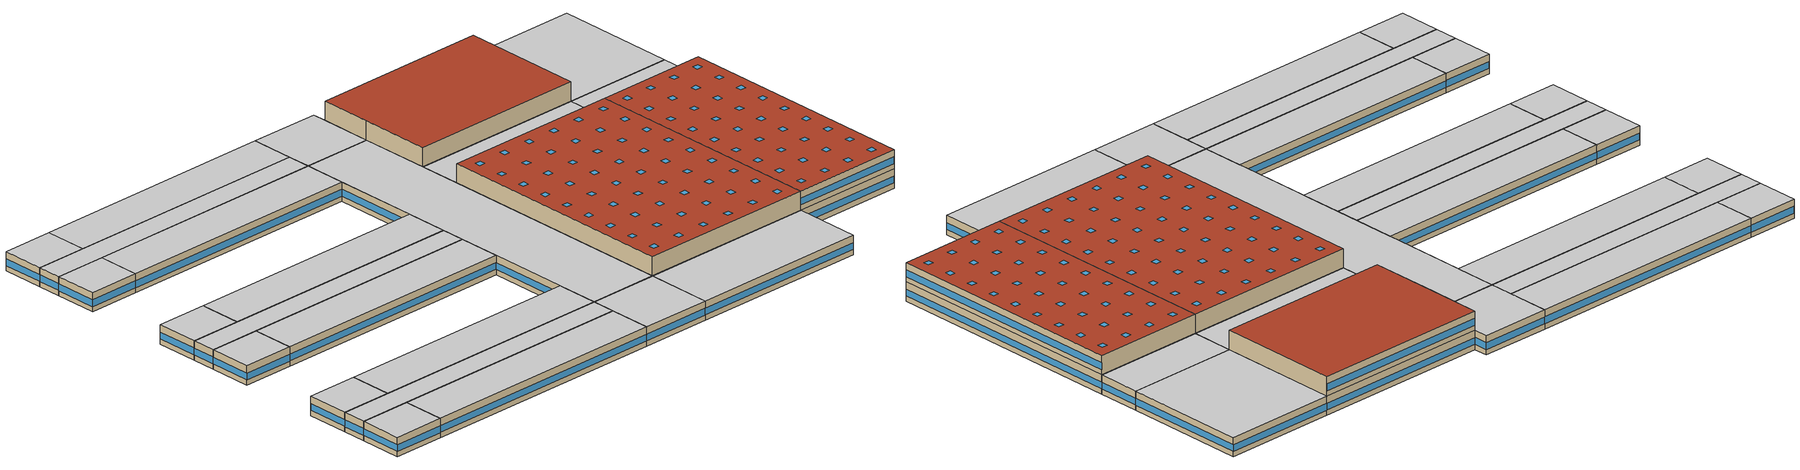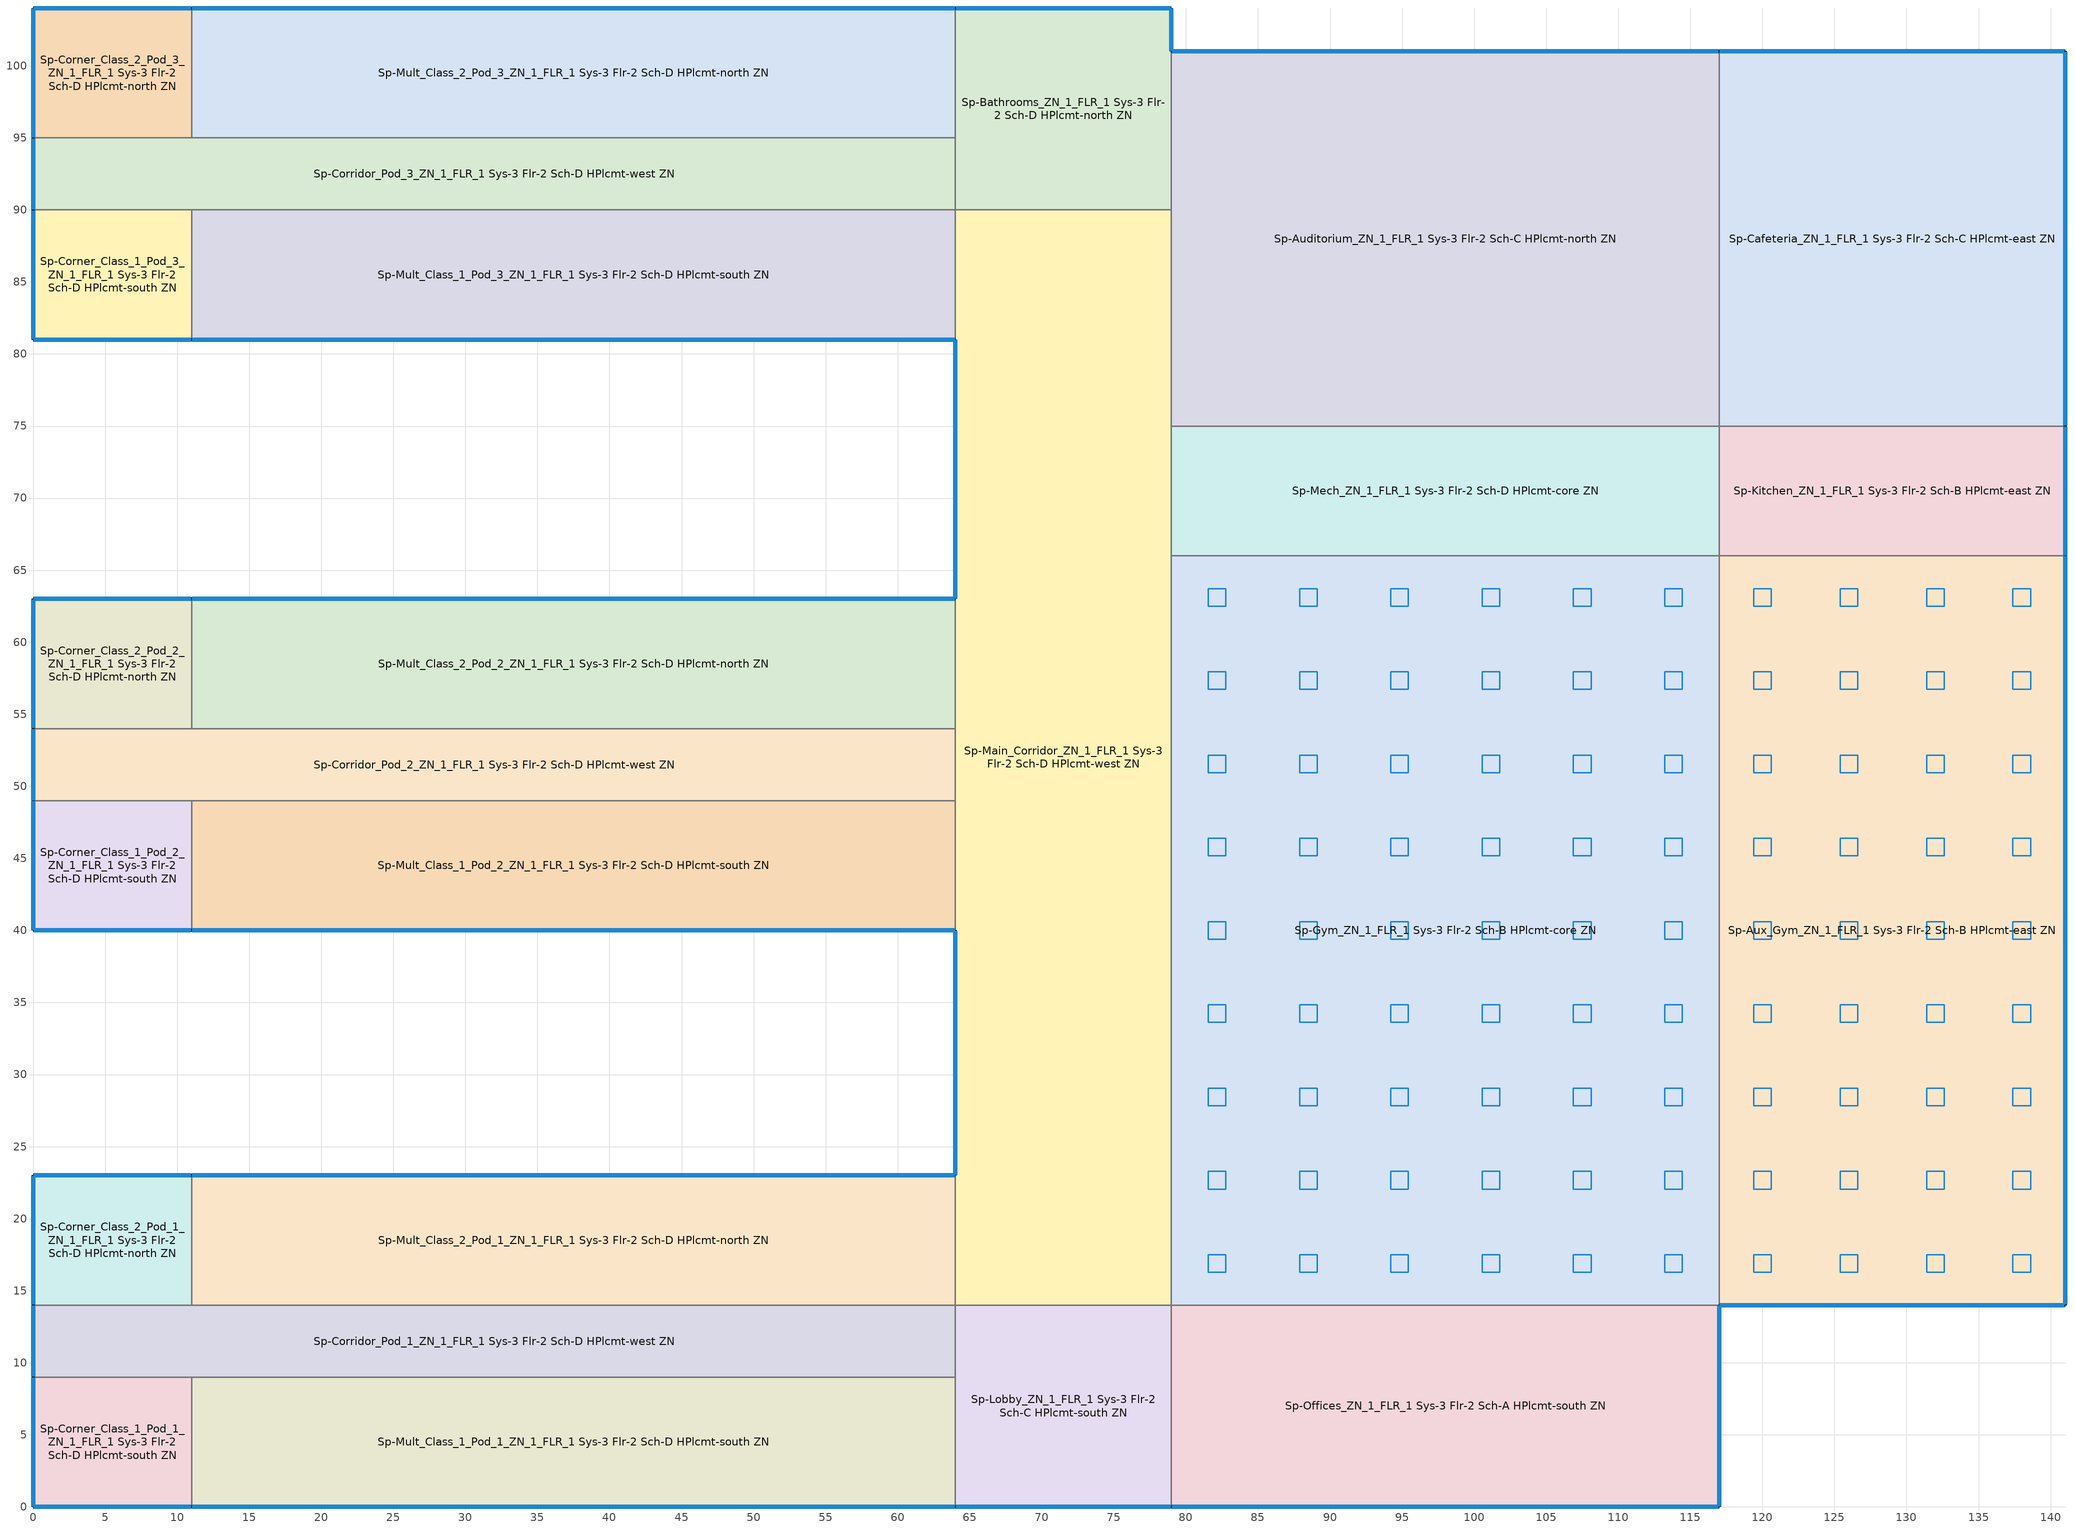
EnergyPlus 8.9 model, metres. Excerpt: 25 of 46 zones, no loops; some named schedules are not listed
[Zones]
Sp-Auditorium_ZN_1_FLR_1 Sys-3 Flr-2 Sch-C HPlcmt-north ZN
 floor ground (Customized opaque construction {3ac940db-d574-402b-8bf8-14a33e4a4fda} to conductance of 0.757): 117,101 117,75 79,75 79,101 z0
 wall outside (Customized opaque construction {c711affb-eac6-4070-b7e2-59765cffb738} to conductance of 0.247): 117,101 79,101 z0:4; 117,101 79,101 z4:8
 wall to Sp-Mech_ZN_1_FLR_1 Sys-3 Flr-2 Sch-D HPlcmt-core ZN (Typical Interior Wall): 79,75 117,75 z0:4
 wall to Sp-Cafeteria_ZN_1_FLR_1 Sys-3 Flr-2 Sch-C HPlcmt-east ZN (Typical Interior Wall): 117,75 117,101 z0:4
 wall to Sp-Main_Corridor_ZN_1_FLR_1 Sys-3 Flr-2 Sch-D HPlcmt-west ZN (Typical Interior Wall): 79,90 79,75 z0:4
 wall to Sp-Bathrooms_ZN_1_FLR_1 Sys-3 Flr-2 Sch-D HPlcmt-north ZN (Typical Interior Wall): 79,101 79,90 z0:4
 wall to Sp-Mech_ZN_1_FLR_2 Sys-3 Flr-1 Sch-D HPlcmt-core ZN (Typical Interior Wall): 79,75 117,75 z4:8
 wall to Sp-LIBRARY_MEDIA_CENTER_ZN_1_FLR_2 Sys-3 Flr-1 Sch-C HPlcmt-east ZN (Typical Interior Wall): 117,75 117,101 z4:8
 wall to Sp-Main_Corridor_ZN_1_FLR_2 Sys-3 Flr-1 Sch-D HPlcmt-west ZN (Typical Interior Wall): 79,90 79,75 z4:8
 wall to Sp-Bathrooms_ZN_1_FLR_2 Sys-3 Flr-1 Sch-D HPlcmt-north ZN (Typical Interior Wall): 79,101 79,90 z4:8
 window (Customized Fenestration: cond=0.220 tvis=0.220 tsol=0.232): 116.95,101 79.05,101 z1.1:2.5; 116.95,101 79.05,101 z5.1:6.5
 roof outside (Customized opaque construction {874b2b88-686d-46dd-9a67-86a422acc49c} to conductance of 0.183): 117,75 117,101 79,101 79,75 z8
Sp-Aux_Gym_ZN_1_FLR_1 Sys-3 Flr-2 Sch-B HPlcmt-east ZN
 floor ground (Customized opaque construction {3ac940db-d574-402b-8bf8-14a33e4a4fda} to conductance of 0.757): 141,66 141,14 117,14 117,66 z0
 wall outside (Customized opaque construction {c711affb-eac6-4070-b7e2-59765cffb738} to conductance of 0.247): 117,14 141,14 141,66 z0:4; 117,14 141,14 141,66 z4:8
 wall to Sp-Kitchen_ZN_1_FLR_1 Sys-3 Flr-2 Sch-B HPlcmt-east ZN (Typical Interior Wall): 141,66 117,66 z0:4
 wall to Sp-Gym_ZN_1_FLR_1 Sys-3 Flr-2 Sch-B HPlcmt-core ZN (Typical Interior Wall): 117,66 117,14 z0:4; 117,66 117,14 z4:8
 wall to Sp-LIBRARY_MEDIA_CENTER_ZN_1_FLR_2 Sys-3 Flr-1 Sch-C HPlcmt-east ZN (Typical Interior Wall): 141,66 117,66 z4:8
 window (Customized Fenestration: cond=0.220 tvis=0.220 tsol=0.232): 117.05,14 140.95,14 z1.1:2.51; 141,14.05 141,65.95 z1.1:2.5; 117.05,14 140.95,14 z5.1:6.51; 141,14.05 141,65.95 z5.1:6.5
 roof outside (Customized opaque construction {874b2b88-686d-46dd-9a67-86a422acc49c} to conductance of 0.183): 141,14 141,66 117,66 117,14 z8
 skylight (Customized Fenestration: cond=0.220 tvis=0.294 tsol=0.332): 120.61,16.28 120.61,17.5 119.39,17.5 119.39,16.28 z8; 126.61,27.83 126.61,29.05 125.39,29.05 125.39,27.83 z8; 132.61,27.83 132.61,29.05 131.39,29.05 131.39,27.83 z8; 138.61,27.83 138.61,29.05 137.39,29.05 137.39,27.83 z8; 120.61,33.61 120.61,34.83 119.39,34.83 119.39,33.61 z8; 126.61,33.61 126.61,34.83 125.39,34.83 125.39,33.61 z8; 132.61,33.61 132.61,34.83 131.39,34.83 131.39,33.61 z8; 138.61,33.61 138.61,34.83 137.39,34.83 137.39,33.61 z8; 120.61,39.39 120.61,40.61 119.39,40.61 119.39,39.39 z8; 126.61,39.39 126.61,40.61 125.39,40.61 125.39,39.39 z8; 132.61,39.39 132.61,40.61 131.39,40.61 131.39,39.39 z8; 126.61,16.28 126.61,17.5 125.39,17.5 125.39,16.28 z8; 138.61,39.39 138.61,40.61 137.39,40.61 137.39,39.39 z8; 120.61,45.17 120.61,46.39 119.39,46.39 119.39,45.17 z8; 126.61,45.17 126.61,46.39 125.39,46.39 125.39,45.17 z8; 132.61,45.17 132.61,46.39 131.39,46.39 131.39,45.17 z8; 138.61,45.17 138.61,46.39 137.39,46.39 137.39,45.17 z8; 120.61,50.95 120.61,52.17 119.39,52.17 119.39,50.95 z8; 126.61,50.95 126.61,52.17 125.39,52.17 125.39,50.95 z8; 132.61,50.95 132.61,52.17 131.39,52.17 131.39,50.95 z8; 138.61,50.95 138.61,52.17 137.39,52.17 137.39,50.95 z8; 120.61,56.72 120.61,57.94 119.39,57.94 119.39,56.72 z8; 132.61,16.28 132.61,17.5 131.39,17.5 131.39,16.28 z8; 126.61,56.72 126.61,57.94 125.39,57.94 125.39,56.72 z8; 132.61,56.72 132.61,57.94 131.39,57.94 131.39,56.72 z8; 138.61,56.72 138.61,57.94 137.39,57.94 137.39,56.72 z8; 120.61,62.5 120.61,63.72 119.39,63.72 119.39,62.5 z8; 126.61,62.5 126.61,63.72 125.39,63.72 125.39,62.5 z8; 132.61,62.5 132.61,63.72 131.39,63.72 131.39,62.5 z8; 138.61,62.5 138.61,63.72 137.39,63.72 137.39,62.5 z8; 138.61,16.28 138.61,17.5 137.39,17.5 137.39,16.28 z8; 120.61,22.06 120.61,23.28 119.39,23.28 119.39,22.06 z8; 126.61,22.06 126.61,23.28 125.39,23.28 125.39,22.06 z8; 132.61,22.06 132.61,23.28 131.39,23.28 131.39,22.06 z8; 138.61,22.06 138.61,23.28 137.39,23.28 137.39,22.06 z8; 120.61,27.83 120.61,29.05 119.39,29.05 119.39,27.83 z8
Sp-Bathrooms_ZN_1_FLR_1 Sys-3 Flr-2 Sch-D HPlcmt-north ZN
 floor ground (Customized opaque construction {3ac940db-d574-402b-8bf8-14a33e4a4fda} to conductance of 0.757): 79,104 79,90 64,90 64,104 z0
 wall outside (Customized opaque construction {c711affb-eac6-4070-b7e2-59765cffb738} to conductance of 0.247): 79,101 79,104 64,104 z0:4
 wall to Sp-Main_Corridor_ZN_1_FLR_1 Sys-3 Flr-2 Sch-D HPlcmt-west ZN (Typical Interior Wall): 64,90 79,90 z0:4
 wall to Sp-Mult_Class_2_Pod_3_ZN_1_FLR_1 Sys-3 Flr-2 Sch-D HPlcmt-north ZN (Typical Interior Wall): 64,104 64,95 z0:4
 wall to Sp-Corridor_Pod_3_ZN_1_FLR_1 Sys-3 Flr-2 Sch-D HPlcmt-west ZN (Typical Interior Wall): 64,95 64,90 z0:4
 window (Customized Fenestration: cond=0.220 tvis=0.220 tsol=0.232): 79,101.05 79,103.95 z1.1:2.55; 78.95,104 64.05,104 z1.1:2.51
 ceiling to Sp-Bathrooms_ZN_1_FLR_2 Sys-3 Flr-1 Sch-D HPlcmt-north ZN (Typical Interior Ceiling): 79,90 79,104 64,104 64,90 z4
Sp-Cafeteria_ZN_1_FLR_1 Sys-3 Flr-2 Sch-C HPlcmt-east ZN
 floor ground (Customized opaque construction {3ac940db-d574-402b-8bf8-14a33e4a4fda} to conductance of 0.757): 141,101 141,75 117,75 117,101 z0
 wall outside (Customized opaque construction {c711affb-eac6-4070-b7e2-59765cffb738} to conductance of 0.247): 141,75 141,101 117,101 z0:4
 wall to Sp-Kitchen_ZN_1_FLR_1 Sys-3 Flr-2 Sch-B HPlcmt-east ZN (Typical Interior Wall): 117,75 141,75 z0:4
 window (Customized Fenestration: cond=0.220 tvis=0.220 tsol=0.232): 141,75.05 141,100.95 / 140.95,101 117.05,101 z1.1:2.51
 ceiling to Sp-LIBRARY_MEDIA_CENTER_ZN_1_FLR_2 Sys-3 Flr-1 Sch-C HPlcmt-east ZN (Typical Interior Ceiling): 141,75 141,101 117,101 117,75 z4
Sp-Corner_Class_1_Pod_1_ZN_1_FLR_1 Sys-3 Flr-2 Sch-D HPlcmt-south ZN
 floor ground (Customized opaque construction {3ac940db-d574-402b-8bf8-14a33e4a4fda} to conductance of 0.757): 11,9 11,0 0,0 0,9 z0
 wall outside (Customized opaque construction {c711affb-eac6-4070-b7e2-59765cffb738} to conductance of 0.247): 0,9 0,0 11,0 z0:4
 wall to Sp-Mult_Class_1_Pod_1_ZN_1_FLR_1 Sys-3 Flr-2 Sch-D HPlcmt-south ZN (Typical Interior Wall): 11,0 11,9 z0:4
 wall to Sp-Corridor_Pod_1_ZN_1_FLR_1 Sys-3 Flr-2 Sch-D HPlcmt-west ZN (Typical Interior Wall): 11,9 0,9 z0:4
 window (Customized Fenestration: cond=0.220 tvis=0.220 tsol=0.232): 0.05,0 10.95,0 z1.1:2.51; 0,8.95 0,0.05 z1.1:2.52
 ceiling to Sp-Corner_Class_1_Pod_1_ZN_1_FLR_2 Sys-3 Flr-1 Sch-D HPlcmt-south ZN (Typical Interior Ceiling): 11,0 11,9 0,9 0,0 z4
Sp-Corner_Class_1_Pod_2_ZN_1_FLR_1 Sys-3 Flr-2 Sch-D HPlcmt-south ZN
 floor ground (Customized opaque construction {3ac940db-d574-402b-8bf8-14a33e4a4fda} to conductance of 0.757): 11,49 11,40 0,40 0,49 z0
 wall outside (Customized opaque construction {c711affb-eac6-4070-b7e2-59765cffb738} to conductance of 0.247): 0,49 0,40 11,40 z0:4
 wall to Sp-Mult_Class_1_Pod_2_ZN_1_FLR_1 Sys-3 Flr-2 Sch-D HPlcmt-south ZN (Typical Interior Wall): 11,40 11,49 z0:4
 wall to Sp-Corridor_Pod_2_ZN_1_FLR_1 Sys-3 Flr-2 Sch-D HPlcmt-west ZN (Typical Interior Wall): 11,49 0,49 z0:4
 window (Customized Fenestration: cond=0.220 tvis=0.220 tsol=0.232): 0.05,40 10.95,40 z1.1:2.51; 0,48.95 0,40.05 z1.1:2.52
 ceiling to Sp-Corner_Class_1_Pod_2_ZN_1_FLR_2 Sys-3 Flr-1 Sch-D HPlcmt-south ZN (Typical Interior Ceiling): 11,40 11,49 0,49 0,40 z4
Sp-Corner_Class_1_Pod_3_ZN_1_FLR_1 Sys-3 Flr-2 Sch-D HPlcmt-south ZN
 floor ground (Customized opaque construction {3ac940db-d574-402b-8bf8-14a33e4a4fda} to conductance of 0.757): 11,90 11,81 0,81 0,90 z0
 wall outside (Customized opaque construction {c711affb-eac6-4070-b7e2-59765cffb738} to conductance of 0.247): 0,90 0,81 11,81 z0:4
 wall to Sp-Mult_Class_1_Pod_3_ZN_1_FLR_1 Sys-3 Flr-2 Sch-D HPlcmt-south ZN (Typical Interior Wall): 11,81 11,90 z0:4
 wall to Sp-Corridor_Pod_3_ZN_1_FLR_1 Sys-3 Flr-2 Sch-D HPlcmt-west ZN (Typical Interior Wall): 11,90 0,90 z0:4
 window (Customized Fenestration: cond=0.220 tvis=0.220 tsol=0.232): 0.05,81 10.95,81 z1.1:2.51; 0,89.95 0,81.05 z1.1:2.52
 ceiling to Sp-Corner_Class_1_Pod_3_ZN_1_FLR_2 Sys-3 Flr-1 Sch-D HPlcmt-south ZN (Typical Interior Ceiling): 11,81 11,90 0,90 0,81 z4
Sp-Corner_Class_2_Pod_1_ZN_1_FLR_1 Sys-3 Flr-2 Sch-D HPlcmt-north ZN
 floor ground (Customized opaque construction {3ac940db-d574-402b-8bf8-14a33e4a4fda} to conductance of 0.757): 11,23 11,14 0,14 0,23 z0
 wall outside (Customized opaque construction {c711affb-eac6-4070-b7e2-59765cffb738} to conductance of 0.247): 11,23 0,23 0,14 z0:4
 wall to Sp-Corridor_Pod_1_ZN_1_FLR_1 Sys-3 Flr-2 Sch-D HPlcmt-west ZN (Typical Interior Wall): 0,14 11,14 z0:4
 wall to Sp-Mult_Class_2_Pod_1_ZN_1_FLR_1 Sys-3 Flr-2 Sch-D HPlcmt-north ZN (Typical Interior Wall): 11,14 11,23 z0:4
 window (Customized Fenestration: cond=0.220 tvis=0.220 tsol=0.232): 10.95,23 0.05,23 z1.1:2.51; 0,22.95 0,14.05 z1.1:2.52
 ceiling to Sp-Corner_Class_2_Pod_1_ZN_1_FLR_2 Sys-3 Flr-1 Sch-D HPlcmt-north ZN (Typical Interior Ceiling): 11,14 11,23 0,23 0,14 z4
Sp-Corner_Class_2_Pod_2_ZN_1_FLR_1 Sys-3 Flr-2 Sch-D HPlcmt-north ZN
 floor ground (Customized opaque construction {3ac940db-d574-402b-8bf8-14a33e4a4fda} to conductance of 0.757): 11,63 11,54 0,54 0,63 z0
 wall outside (Customized opaque construction {c711affb-eac6-4070-b7e2-59765cffb738} to conductance of 0.247): 11,63 0,63 0,54 z0:4
 wall to Sp-Corridor_Pod_2_ZN_1_FLR_1 Sys-3 Flr-2 Sch-D HPlcmt-west ZN (Typical Interior Wall): 0,54 11,54 z0:4
 wall to Sp-Mult_Class_2_Pod_2_ZN_1_FLR_1 Sys-3 Flr-2 Sch-D HPlcmt-north ZN (Typical Interior Wall): 11,54 11,63 z0:4
 window (Customized Fenestration: cond=0.220 tvis=0.220 tsol=0.232): 10.95,63 0.05,63 z1.1:2.51; 0,62.95 0,54.05 z1.1:2.52
 ceiling to Sp-Corner_Class_2_Pod_2_ZN_1_FLR_2 Sys-3 Flr-1 Sch-D HPlcmt-north ZN (Typical Interior Ceiling): 11,54 11,63 0,63 0,54 z4
Sp-Corner_Class_2_Pod_3_ZN_1_FLR_1 Sys-3 Flr-2 Sch-D HPlcmt-north ZN
 floor ground (Customized opaque construction {3ac940db-d574-402b-8bf8-14a33e4a4fda} to conductance of 0.757): 11,104 11,95 0,95 0,104 z0
 wall outside (Customized opaque construction {c711affb-eac6-4070-b7e2-59765cffb738} to conductance of 0.247): 11,104 0,104 0,95 z0:4
 wall to Sp-Corridor_Pod_3_ZN_1_FLR_1 Sys-3 Flr-2 Sch-D HPlcmt-west ZN (Typical Interior Wall): 0,95 11,95 z0:4
 wall to Sp-Mult_Class_2_Pod_3_ZN_1_FLR_1 Sys-3 Flr-2 Sch-D HPlcmt-north ZN (Typical Interior Wall): 11,95 11,104 z0:4
 window (Customized Fenestration: cond=0.220 tvis=0.220 tsol=0.232): 10.95,104 0.05,104 z1.1:2.51; 0,103.95 0,95.05 z1.1:2.52
 ceiling to Sp-Corner_Class_2_Pod_3_ZN_1_FLR_2 Sys-3 Flr-1 Sch-D HPlcmt-north ZN (Typical Interior Ceiling): 11,95 11,104 0,104 0,95 z4
Sp-Corridor_Pod_1_ZN_1_FLR_1 Sys-3 Flr-2 Sch-D HPlcmt-west ZN
 floor ground (Customized opaque construction {3ac940db-d574-402b-8bf8-14a33e4a4fda} to conductance of 0.757): 64,14 64,9 0,9 0,14 z0
 wall outside (Customized opaque construction {c711affb-eac6-4070-b7e2-59765cffb738} to conductance of 0.247): 0,14 0,9 z0:4
 wall to Sp-Mult_Class_1_Pod_1_ZN_1_FLR_1 Sys-3 Flr-2 Sch-D HPlcmt-south ZN (Typical Interior Wall): 11,9 64,9 z0:4
 wall to Sp-Lobby_ZN_1_FLR_1 Sys-3 Flr-2 Sch-C HPlcmt-south ZN (Typical Interior Wall): 64,9 64,14 z0:4
 wall to Sp-Mult_Class_2_Pod_1_ZN_1_FLR_1 Sys-3 Flr-2 Sch-D HPlcmt-north ZN (Typical Interior Wall): 64,14 11,14 z0:4
 window (Customized Fenestration: cond=0.220 tvis=0.220 tsol=0.232): 0,13.95 0,9.05 z1.1:2.53
 ceiling to Sp-Corridor_Pod_1_ZN_1_FLR_2 Sys-3 Flr-1 Sch-D HPlcmt-west ZN (Typical Interior Ceiling): 64,9 64,14 0,14 0,9 z4
Sp-Corridor_Pod_2_ZN_1_FLR_1 Sys-3 Flr-2 Sch-D HPlcmt-west ZN
 floor ground (Customized opaque construction {3ac940db-d574-402b-8bf8-14a33e4a4fda} to conductance of 0.757): 64,54 64,49 0,49 0,54 z0
 wall outside (Customized opaque construction {c711affb-eac6-4070-b7e2-59765cffb738} to conductance of 0.247): 0,54 0,49 z0:4
 wall to Sp-Mult_Class_1_Pod_2_ZN_1_FLR_1 Sys-3 Flr-2 Sch-D HPlcmt-south ZN (Typical Interior Wall): 11,49 64,49 z0:4
 wall to Sp-Main_Corridor_ZN_1_FLR_1 Sys-3 Flr-2 Sch-D HPlcmt-west ZN (Typical Interior Wall): 64,49 64,54 z0:4
 wall to Sp-Mult_Class_2_Pod_2_ZN_1_FLR_1 Sys-3 Flr-2 Sch-D HPlcmt-north ZN (Typical Interior Wall): 64,54 11,54 z0:4
 window (Customized Fenestration: cond=0.220 tvis=0.220 tsol=0.232): 0,53.95 0,49.05 z1.1:2.53
 ceiling to Sp-Corridor_Pod_2_ZN_1_FLR_2 Sys-3 Flr-1 Sch-D HPlcmt-west ZN (Typical Interior Ceiling): 64,49 64,54 0,54 0,49 z4
Sp-Corridor_Pod_3_ZN_1_FLR_1 Sys-3 Flr-2 Sch-D HPlcmt-west ZN
 floor ground (Customized opaque construction {3ac940db-d574-402b-8bf8-14a33e4a4fda} to conductance of 0.757): 64,95 64,90 0,90 0,95 z0
 wall outside (Customized opaque construction {c711affb-eac6-4070-b7e2-59765cffb738} to conductance of 0.247): 0,95 0,90 z0:4
 wall to Sp-Mult_Class_1_Pod_3_ZN_1_FLR_1 Sys-3 Flr-2 Sch-D HPlcmt-south ZN (Typical Interior Wall): 11,90 64,90 z0:4
 wall to Sp-Mult_Class_2_Pod_3_ZN_1_FLR_1 Sys-3 Flr-2 Sch-D HPlcmt-north ZN (Typical Interior Wall): 64,95 11,95 z0:4
 window (Customized Fenestration: cond=0.220 tvis=0.220 tsol=0.232): 0,94.95 0,90.05 z1.1:2.53
 ceiling to Sp-Corridor_Pod_3_ZN_1_FLR_2 Sys-3 Flr-1 Sch-D HPlcmt-west ZN (Typical Interior Ceiling): 64,90 64,95 0,95 0,90 z4
Sp-Gym_ZN_1_FLR_1 Sys-3 Flr-2 Sch-B HPlcmt-core ZN
 floor ground (Customized opaque construction {3ac940db-d574-402b-8bf8-14a33e4a4fda} to conductance of 0.757): 117,66 117,14 79,14 79,66 z0
 wall to Sp-Offices_ZN_1_FLR_1 Sys-3 Flr-2 Sch-A HPlcmt-south ZN (Typical Interior Wall): 79,14 117,14 z0:4
 wall to Sp-Mech_ZN_1_FLR_1 Sys-3 Flr-2 Sch-D HPlcmt-core ZN (Typical Interior Wall): 117,66 79,66 z0:4
 wall to Sp-Main_Corridor_ZN_1_FLR_1 Sys-3 Flr-2 Sch-D HPlcmt-west ZN (Typical Interior Wall): 79,66 79,14 z0:4
 wall to Sp-Offices_ZN_1_FLR_2 Sys-3 Flr-1 Sch-A HPlcmt-south ZN (Typical Interior Wall): 79,14 117,14 z4:8
 wall to Sp-Mech_ZN_1_FLR_2 Sys-3 Flr-1 Sch-D HPlcmt-core ZN (Typical Interior Wall): 117,66 79,66 z4:8
 wall to Sp-Main_Corridor_ZN_1_FLR_2 Sys-3 Flr-1 Sch-D HPlcmt-west ZN (Typical Interior Wall): 79,66 79,14 z4:8
 roof outside (Customized opaque construction {874b2b88-686d-46dd-9a67-86a422acc49c} to conductance of 0.183): 117,14 117,66 79,66 79,14 z8
 skylight (Customized Fenestration: cond=0.220 tvis=0.294 tsol=0.332): 82.78,16.28 82.78,17.5 81.56,17.5 81.56,16.28 z8; 101.78,22.06 101.78,23.28 100.56,23.28 100.56,22.06 z8; 108.11,22.06 108.11,23.28 106.89,23.28 106.89,22.06 z8; 114.44,22.06 114.44,23.28 113.22,23.28 113.22,22.06 z8; 82.78,27.83 82.78,29.05 81.56,29.05 81.56,27.83 z8; 89.11,27.83 89.11,29.05 87.89,29.05 87.89,27.83 z8; 95.44,27.83 95.44,29.05 94.22,29.05 94.22,27.83 z8; 101.78,27.83 101.78,29.05 100.56,29.05 100.56,27.83 z8; 108.11,27.83 108.11,29.05 106.89,29.05 106.89,27.83 z8; 114.44,27.83 114.44,29.05 113.22,29.05 113.22,27.83 z8; 82.78,33.61 82.78,34.83 81.56,34.83 81.56,33.61 z8; 89.11,16.28 89.11,17.5 87.89,17.5 87.89,16.28 z8; 89.11,33.61 89.11,34.83 87.89,34.83 87.89,33.61 z8; 95.44,33.61 95.44,34.83 94.22,34.83 94.22,33.61 z8; 101.78,33.61 101.78,34.83 100.56,34.83 100.56,33.61 z8; 108.11,33.61 108.11,34.83 106.89,34.83 106.89,33.61 z8; 114.44,33.61 114.44,34.83 113.22,34.83 113.22,33.61 z8; 82.78,39.39 82.78,40.61 81.56,40.61 81.56,39.39 z8; 89.11,39.39 89.11,40.61 87.89,40.61 87.89,39.39 z8; 95.44,39.39 95.44,40.61 94.22,40.61 94.22,39.39 z8; 101.78,39.39 101.78,40.61 100.56,40.61 100.56,39.39 z8; 108.11,39.39 108.11,40.61 106.89,40.61 106.89,39.39 z8; 95.44,16.28 95.44,17.5 94.22,17.5 94.22,16.28 z8; 114.44,39.39 114.44,40.61 113.22,40.61 113.22,39.39 z8; 82.78,45.17 82.78,46.39 81.56,46.39 81.56,45.17 z8; 89.11,45.17 89.11,46.39 87.89,46.39 87.89,45.17 z8; 95.44,45.17 95.44,46.39 94.22,46.39 94.22,45.17 z8; 101.78,45.17 101.78,46.39 100.56,46.39 100.56,45.17 z8; 108.11,45.17 108.11,46.39 106.89,46.39 106.89,45.17 z8; 114.44,45.17 114.44,46.39 113.22,46.39 113.22,45.17 z8; 82.78,50.95 82.78,52.17 81.56,52.17 81.56,50.95 z8; 89.11,50.95 89.11,52.17 87.89,52.17 87.89,50.95 z8; 95.44,50.95 95.44,52.17 94.22,52.17 94.22,50.95 z8; 101.78,16.28 101.78,17.5 100.56,17.5 100.56,16.28 z8; 101.78,50.95 101.78,52.17 100.56,52.17 100.56,50.95 z8; 108.11,50.95 108.11,52.17 106.89,52.17 106.89,50.95 z8; 114.44,50.95 114.44,52.17 113.22,52.17 113.22,50.95 z8; 82.78,56.72 82.78,57.94 81.56,57.94 81.56,56.72 z8; 89.11,56.72 89.11,57.94 87.89,57.94 87.89,56.72 z8; 95.44,56.72 95.44,57.94 94.22,57.94 94.22,56.72 z8; 101.78,56.72 101.78,57.94 100.56,57.94 100.56,56.72 z8; 108.11,56.72 108.11,57.94 106.89,57.94 106.89,56.72 z8; 114.44,56.72 114.44,57.94 113.22,57.94 113.22,56.72 z8; 82.78,62.5 82.78,63.72 81.56,63.72 81.56,62.5 z8; 108.11,16.28 108.11,17.5 106.89,17.5 106.89,16.28 z8; 89.11,62.5 89.11,63.72 87.89,63.72 87.89,62.5 z8; 95.44,62.5 95.44,63.72 94.22,63.72 94.22,62.5 z8; 101.78,62.5 101.78,63.72 100.56,63.72 100.56,62.5 z8; 108.11,62.5 108.11,63.72 106.89,63.72 106.89,62.5 z8; 114.44,62.5 114.44,63.72 113.22,63.72 113.22,62.5 z8; 114.44,16.28 114.44,17.5 113.22,17.5 113.22,16.28 z8; 82.78,22.06 82.78,23.28 81.56,23.28 81.56,22.06 z8; 89.11,22.06 89.11,23.28 87.89,23.28 87.89,22.06 z8; 95.44,22.06 95.44,23.28 94.22,23.28 94.22,22.06 z8
Sp-Kitchen_ZN_1_FLR_1 Sys-3 Flr-2 Sch-B HPlcmt-east ZN
 floor ground (Customized opaque construction {3ac940db-d574-402b-8bf8-14a33e4a4fda} to conductance of 0.757): 141,75 141,66 117,66 117,75 z0
 wall outside (Customized opaque construction {c711affb-eac6-4070-b7e2-59765cffb738} to conductance of 0.247): 141,66 141,75 z0:4
 wall to Sp-Mech_ZN_1_FLR_1 Sys-3 Flr-2 Sch-D HPlcmt-core ZN (Typical Interior Wall): 117,75 117,66 z0:4
 window (Customized Fenestration: cond=0.220 tvis=0.220 tsol=0.232): 141,66.05 141,74.95 z1.1:2.52
 ceiling to Sp-LIBRARY_MEDIA_CENTER_ZN_1_FLR_2 Sys-3 Flr-1 Sch-C HPlcmt-east ZN (Typical Interior Ceiling): 141,66 141,75 117,75 117,66 z4
Sp-Lobby_ZN_1_FLR_1 Sys-3 Flr-2 Sch-C HPlcmt-south ZN
 floor ground (Customized opaque construction {3ac940db-d574-402b-8bf8-14a33e4a4fda} to conductance of 0.757): 79,14 79,0 64,0 64,14 z0
 wall outside (Customized opaque construction {c711affb-eac6-4070-b7e2-59765cffb738} to conductance of 0.247): 64,0 79,0 z0:4
 wall to Sp-Offices_ZN_1_FLR_1 Sys-3 Flr-2 Sch-A HPlcmt-south ZN (Typical Interior Wall): 79,0 79,14 z0:4
 wall to Sp-Main_Corridor_ZN_1_FLR_1 Sys-3 Flr-2 Sch-D HPlcmt-west ZN (Typical Interior Wall): 79,14 64,14 z0:4
 wall to Sp-Mult_Class_1_Pod_1_ZN_1_FLR_1 Sys-3 Flr-2 Sch-D HPlcmt-south ZN (Typical Interior Wall): 64,9 64,0 z0:4
 window (Customized Fenestration: cond=0.220 tvis=0.220 tsol=0.232): 64.05,0 78.95,0 z1.1:2.51
 ceiling to Sp-Lobby_ZN_1_FLR_2 Sys-3 Flr-1 Sch-C HPlcmt-south ZN (Typical Interior Ceiling): 79,0 79,14 64,14 64,0 z4
Sp-Main_Corridor_ZN_1_FLR_1 Sys-3 Flr-2 Sch-D HPlcmt-west ZN
 floor ground (Customized opaque construction {3ac940db-d574-402b-8bf8-14a33e4a4fda} to conductance of 0.757): 79,90 79,14 64,14 64,90 z0
 wall outside (Customized opaque construction {c711affb-eac6-4070-b7e2-59765cffb738} to conductance of 0.247): 64,40 64,23 / 64,81 64,63 z0:4
 wall to Sp-Mult_Class_1_Pod_2_ZN_1_FLR_1 Sys-3 Flr-2 Sch-D HPlcmt-south ZN (Typical Interior Wall): 64,49 64,40 z0:4
 wall to Sp-Mult_Class_2_Pod_1_ZN_1_FLR_1 Sys-3 Flr-2 Sch-D HPlcmt-north ZN (Typical Interior Wall): 64,23 64,14 z0:4
 wall to Sp-Mech_ZN_1_FLR_1 Sys-3 Flr-2 Sch-D HPlcmt-core ZN (Typical Interior Wall): 79,66 79,75 z0:4
 wall to Sp-Mult_Class_1_Pod_3_ZN_1_FLR_1 Sys-3 Flr-2 Sch-D HPlcmt-south ZN (Typical Interior Wall): 64,90 64,81 z0:4
 wall to Sp-Mult_Class_2_Pod_2_ZN_1_FLR_1 Sys-3 Flr-2 Sch-D HPlcmt-north ZN (Typical Interior Wall): 64,63 64,54 z0:4
 window (Customized Fenestration: cond=0.220 tvis=0.220 tsol=0.232): 64,39.95 64,23.05 / 64,80.95 64,63.05 z1.1:2.51
 ceiling to Sp-Main_Corridor_ZN_1_FLR_2 Sys-3 Flr-1 Sch-D HPlcmt-west ZN (Typical Interior Ceiling): 79,14 79,90 64,90 64,14 z4
Sp-Mech_ZN_1_FLR_1 Sys-3 Flr-2 Sch-D HPlcmt-core ZN
 floor ground (Customized opaque construction {3ac940db-d574-402b-8bf8-14a33e4a4fda} to conductance of 0.757): 117,75 117,66 79,66 79,75 z0
 ceiling to Sp-Mech_ZN_1_FLR_2 Sys-3 Flr-1 Sch-D HPlcmt-core ZN (Typical Interior Ceiling): 117,66 117,75 79,75 79,66 z4
Sp-Mult_Class_1_Pod_1_ZN_1_FLR_1 Sys-3 Flr-2 Sch-D HPlcmt-south ZN
 floor ground (Customized opaque construction {3ac940db-d574-402b-8bf8-14a33e4a4fda} to conductance of 0.757): 64,9 64,0 11,0 11,9 z0
 wall outside (Customized opaque construction {c711affb-eac6-4070-b7e2-59765cffb738} to conductance of 0.247): 11,0 64,0 z0:4
 window (Customized Fenestration: cond=0.220 tvis=0.220 tsol=0.232): 11.05,0 63.95,0 z1.1:2.5
 ceiling to Sp-Mult_Class_1_Pod_1_ZN_1_FLR_2 Sys-3 Flr-1 Sch-D HPlcmt-south ZN (Typical Interior Ceiling): 64,0 64,9 11,9 11,0 z4
Sp-Mult_Class_1_Pod_2_ZN_1_FLR_1 Sys-3 Flr-2 Sch-D HPlcmt-south ZN
 floor ground (Customized opaque construction {3ac940db-d574-402b-8bf8-14a33e4a4fda} to conductance of 0.757): 64,49 64,40 11,40 11,49 z0
 wall outside (Customized opaque construction {c711affb-eac6-4070-b7e2-59765cffb738} to conductance of 0.247): 11,40 64,40 z0:4
 window (Customized Fenestration: cond=0.220 tvis=0.220 tsol=0.232): 11.05,40 63.95,40 z1.1:2.5
 ceiling to Sp-Mult_Class_1_Pod_2_ZN_1_FLR_2 Sys-3 Flr-1 Sch-D HPlcmt-south ZN (Typical Interior Ceiling): 64,40 64,49 11,49 11,40 z4
Sp-Mult_Class_1_Pod_3_ZN_1_FLR_1 Sys-3 Flr-2 Sch-D HPlcmt-south ZN
 floor ground (Customized opaque construction {3ac940db-d574-402b-8bf8-14a33e4a4fda} to conductance of 0.757): 64,90 64,81 11,81 11,90 z0
 wall outside (Customized opaque construction {c711affb-eac6-4070-b7e2-59765cffb738} to conductance of 0.247): 11,81 64,81 z0:4
 window (Customized Fenestration: cond=0.220 tvis=0.220 tsol=0.232): 11.05,81 63.95,81 z1.1:2.5
 ceiling to Sp-Mult_Class_1_Pod_3_ZN_1_FLR_2 Sys-3 Flr-1 Sch-D HPlcmt-south ZN (Typical Interior Ceiling): 64,81 64,90 11,90 11,81 z4
Sp-Mult_Class_2_Pod_1_ZN_1_FLR_1 Sys-3 Flr-2 Sch-D HPlcmt-north ZN
 floor ground (Customized opaque construction {3ac940db-d574-402b-8bf8-14a33e4a4fda} to conductance of 0.757): 64,23 64,14 11,14 11,23 z0
 wall outside (Customized opaque construction {c711affb-eac6-4070-b7e2-59765cffb738} to conductance of 0.247): 64,23 11,23 z0:4
 window (Customized Fenestration: cond=0.220 tvis=0.220 tsol=0.232): 63.95,23 11.05,23 z1.1:2.5
 ceiling to Sp-Mult_Class_2_Pod_1_ZN_1_FLR_2 Sys-3 Flr-1 Sch-D HPlcmt-north ZN (Typical Interior Ceiling): 64,14 64,23 11,23 11,14 z4
Sp-Mult_Class_2_Pod_2_ZN_1_FLR_1 Sys-3 Flr-2 Sch-D HPlcmt-north ZN
 floor ground (Customized opaque construction {3ac940db-d574-402b-8bf8-14a33e4a4fda} to conductance of 0.757): 64,63 64,54 11,54 11,63 z0
 wall outside (Customized opaque construction {c711affb-eac6-4070-b7e2-59765cffb738} to conductance of 0.247): 64,63 11,63 z0:4
 window (Customized Fenestration: cond=0.220 tvis=0.220 tsol=0.232): 63.95,63 11.05,63 z1.1:2.5
 ceiling to Sp-Mult_Class_2_Pod_2_ZN_1_FLR_2 Sys-3 Flr-1 Sch-D HPlcmt-north ZN (Typical Interior Ceiling): 64,54 64,63 11,63 11,54 z4
Sp-Mult_Class_2_Pod_3_ZN_1_FLR_1 Sys-3 Flr-2 Sch-D HPlcmt-north ZN
 floor ground (Customized opaque construction {3ac940db-d574-402b-8bf8-14a33e4a4fda} to conductance of 0.757): 64,104 64,95 11,95 11,104 z0
 wall outside (Customized opaque construction {c711affb-eac6-4070-b7e2-59765cffb738} to conductance of 0.247): 64,104 11,104 z0:4
 window (Customized Fenestration: cond=0.220 tvis=0.220 tsol=0.232): 63.95,104 11.05,104 z1.1:2.5
 ceiling to Sp-Mult_Class_2_Pod_3_ZN_1_FLR_2 Sys-3 Flr-1 Sch-D HPlcmt-north ZN (Typical Interior Ceiling): 64,95 64,104 11,104 11,95 z4
Sp-Offices_ZN_1_FLR_1 Sys-3 Flr-2 Sch-A HPlcmt-south ZN
 floor ground (Customized opaque construction {3ac940db-d574-402b-8bf8-14a33e4a4fda} to conductance of 0.757): 117,14 117,0 79,0 79,14 z0
 wall outside (Customized opaque construction {c711affb-eac6-4070-b7e2-59765cffb738} to conductance of 0.247): 79,0 117,0 117,14 z0:4
 window (Customized Fenestration: cond=0.220 tvis=0.220 tsol=0.232): 79.05,0 116.95,0 z1.1:2.5; 117,0.05 117,13.95 z1.1:2.51
 ceiling to Sp-Offices_ZN_1_FLR_2 Sys-3 Flr-1 Sch-A HPlcmt-south ZN (Typical Interior Ceiling): 117,0 117,14 79,14 79,0 z4
[Building]
NECB 2011-SecondarySchool-NECB HDD Method-CAN_PQ_Montreal.Intl.AP.716270_CWEC.epw created: 2017-06-30 16:24:46 +0000: North Axis {deg}=0; Terrain=City; Loads Convergence Tolerance Value=0.04; Temperature Convergence Tolerance Value {deltaC}=0.2; Solar Distribution=FullInteriorAndExterior; Maximum Number of Warmup Days=25; Minimum Number of Warmup Days=6
[Site:Location]
Montreal-Trudeau Intl AP: Latitude {deg}=45.471; Longitude {deg}=-73.741; Time Zone {hr}=-5; Elevation {m}=36
[SizingPeriod:DesignDay] Day of Month=21; Dry-Bulb Temperature Range Modifier Type=DefaultMultipliers; Humidity Condition Type=Wetbulb; Barometric Pressure {Pa}=100893; Rain Indicator=No; Snow Indicator=No; Daylight Saving Time Indicator=No
Name | Month | Day Type | Maximum Dry-Bulb Temperature {C} | Daily Dry-Bulb Temperature Range {deltaC} | Wetbulb or DewPoint at Maximum Dry-Bulb {C} | Wind Speed {m/s} | Wind Direction {deg} | Solar Model Indicator | ASHRAE Clear Sky Optical Depth for Beam Irradiance (taub) | ASHRAE Clear Sky Optical Depth for Diffuse Irradiance (taud) | Sky Clearness
Montreal Int'l Ann Clg .4% Condns DB=>MWB | 7 | SummerDesignDay | 30 | 9.3 | 22.1 | 4.9 | 220 | ASHRAETau | 0.465 | 1.966
Montreal Int'l Ann Clg .4% Condns WB=>MDB | 7 | SummerDesignDay | 28.1 | 9.3 | 23.2 | 4.9 | 220 | ASHRAETau | 0.465 | 1.966
Montreal Int'l Ann Htg 99.6% Condns DB | 1 | WinterDesignDay | -23.7 | 0 | -23.7 | 3.9 | 260 | ASHRAEClearSky |  |  | 0
[Site:GroundTemperature:BuildingSurface]
19.527, 19.502, 19.536, 19.598, 20.002, 21.64, 22.225, 22.375, 21.449, 20.121, 19.802, 19.633
[Site:WaterMainsTemperature]
Calculation Method=Correlation; Annual Average Outdoor Air Temperature {C}=6.25; Maximum Difference In Monthly Average Outdoor Air Temperatures {deltaC}=30.2
[Material] Thermal Absorptance=0.9
Name | Roughness | Thickness {m} | Conductivity {W/m-K} | Density {kg/m3} | Specific Heat {J/kg-K} | Solar Absorptance | Visible Absorptance
1/2IN Gypsum 1 | Smooth | 0.0127 | 0.16 | 784.9 | 830 | 0.4 | 0.4
100mm Normalweight concrete floor | MediumSmooth | 0.1016 | 2.31 | 2322 | 832 | 0.7 | 0.7
1IN Stucco 1 | Smooth | 0.0253 | 0.6918 | 1858 | 837 | 0.7 | 0.92
6 in. Normalweight Concrete Floor 1 | MediumRough | 0.1524 | 2.31 | 2322 | 832 | 0.7 | 0.7
8IN CONCRETE HW RefBldg 1 | Rough | 0.2032 | 1.311 | 2240 | 836.8 | 0.7 | 0.7
G01 13mm gypsum board | Smooth | 0.0127 | 0.16 | 800 | 1090 | 0.7 | 0.5
Metal Roof Surface 1 | Smooth | 0.0008 | 45.28 | 7824 | 500 | 0.7 | 0.7
[Material:NoMass] Thermal Absorptance=0.9; Solar Absorptance=0.7
Name | Roughness | Thermal Resistance {m2-K/W} | Visible Absorptance
CP02 CARPET PAD | VeryRough | 0.21648 | 0.8
Typical Carpet Pad 2 | Smooth | 1.25503 | 0.8
Typical Insulation R-10.11 1 | Smooth | 3.77764 | 0.7
Typical Insulation R-19.63 1 | Smooth | 5.46446 | 0.7
[WindowMaterial:SimpleGlazingSystem] U-Factor {W/m2-K}=2.2; Solar Heat Gain Coefficient=0.6; Visible Transmittance=0.21
Customized Fenestration:: cond=0.220 tvis=0.220 tsol=0.232; Customized Fenestration:: cond=0.220 tvis=0.294 tsol=0.332
[Construction]
Customized Fenestration: cond=0.220 tvis=0.220 tsol=0.232: Customized Fenestration:: cond=0.220 tvis=0.220 tsol=0.232
Customized Fenestration: cond=0.220 tvis=0.294 tsol=0.332: Customized Fenestration:: cond=0.220 tvis=0.294 tsol=0.332
Customized opaque construction {3ac940db-d574-402b-8bf8-14a33e4a4fda} to conductance of 0.757: 6 in. Normalweight Concrete Floor 1, Typical Carpet Pad 2
Customized opaque construction {874b2b88-686d-46dd-9a67-86a422acc49c} to conductance of 0.183: Metal Roof Surface 1, Typical Insulation R-19.63 1
Customized opaque construction {c711affb-eac6-4070-b7e2-59765cffb738} to conductance of 0.247: 1IN Stucco 1, 8IN CONCRETE HW RefBldg 1, Typical Insulation R-10.11 1, 1/2IN Gypsum 1
Typical Interior Ceiling: CP02 CARPET PAD, 100mm Normalweight concrete floor
Typical Interior Wall: G01 13mm gypsum board, G01 13mm gypsum board
[Zone] Part of Total Floor Area=Yes
Sp-Auditorium_ZN_1_FLR_1 Sys-3 Flr-2 Sch-C HPlcmt-north ZN; Sp-Aux_Gym_ZN_1_FLR_1 Sys-3 Flr-2 Sch-B HPlcmt-east ZN; Sp-Bathrooms_ZN_1_FLR_1 Sys-3 Flr-2 Sch-D HPlcmt-north ZN; Sp-Cafeteria_ZN_1_FLR_1 Sys-3 Flr-2 Sch-C HPlcmt-east ZN; Sp-Corner_Class_1_Pod_1_ZN_1_FLR_1 Sys-3 Flr-2 Sch-D HPlcmt-south ZN; Sp-Corner_Class_1_Pod_2_ZN_1_FLR_1 Sys-3 Flr-2 Sch-D HPlcmt-south ZN; Sp-Corner_Class_1_Pod_3_ZN_1_FLR_1 Sys-3 Flr-2 Sch-D HPlcmt-south ZN; Sp-Corner_Class_2_Pod_1_ZN_1_FLR_1 Sys-3 Flr-2 Sch-D HPlcmt-north ZN; Sp-Corner_Class_2_Pod_2_ZN_1_FLR_1 Sys-3 Flr-2 Sch-D HPlcmt-north ZN; Sp-Corner_Class_2_Pod_3_ZN_1_FLR_1 Sys-3 Flr-2 Sch-D HPlcmt-north ZN; Sp-Corridor_Pod_1_ZN_1_FLR_1 Sys-3 Flr-2 Sch-D HPlcmt-west ZN; Sp-Corridor_Pod_2_ZN_1_FLR_1 Sys-3 Flr-2 Sch-D HPlcmt-west ZN; Sp-Corridor_Pod_3_ZN_1_FLR_1 Sys-3 Flr-2 Sch-D HPlcmt-west ZN; Sp-Gym_ZN_1_FLR_1 Sys-3 Flr-2 Sch-B HPlcmt-core ZN; Sp-Kitchen_ZN_1_FLR_1 Sys-3 Flr-2 Sch-B HPlcmt-east ZN; Sp-Lobby_ZN_1_FLR_1 Sys-3 Flr-2 Sch-C HPlcmt-south ZN; Sp-Main_Corridor_ZN_1_FLR_1 Sys-3 Flr-2 Sch-D HPlcmt-west ZN; Sp-Mech_ZN_1_FLR_1 Sys-3 Flr-2 Sch-D HPlcmt-core ZN; Sp-Mult_Class_1_Pod_1_ZN_1_FLR_1 Sys-3 Flr-2 Sch-D HPlcmt-south ZN; Sp-Mult_Class_1_Pod_2_ZN_1_FLR_1 Sys-3 Flr-2 Sch-D HPlcmt-south ZN; Sp-Mult_Class_1_Pod_3_ZN_1_FLR_1 Sys-3 Flr-2 Sch-D HPlcmt-south ZN; Sp-Mult_Class_2_Pod_1_ZN_1_FLR_1 Sys-3 Flr-2 Sch-D HPlcmt-north ZN; Sp-Mult_Class_2_Pod_2_ZN_1_FLR_1 Sys-3 Flr-2 Sch-D HPlcmt-north ZN; Sp-Mult_Class_2_Pod_3_ZN_1_FLR_1 Sys-3 Flr-2 Sch-D HPlcmt-north ZN; Sp-Offices_ZN_1_FLR_1 Sys-3 Flr-2 Sch-A HPlcmt-south ZN
[ZoneInfiltration:DesignFlowRate] Schedule=Always On Discrete; Design Flow Rate Calculation Method=Flow/ExteriorArea; Flow per Exterior Surface Area {m3/s-m2}=0.00025; Constant Term Coefficient=0; Temperature Term Coefficient=0; Velocity Term Coefficient=0.224; Velocity Squared Term Coefficient=0
Name | Zone or ZoneList
Auditorium_ZN_1_FLR_1 Infiltration | Sp-Auditorium_ZN_1_FLR_1 Sys-3 Flr-2 Sch-C HPlcmt-north ZN
Aux_Gym_ZN_1_FLR_1 Infiltration | Sp-Aux_Gym_ZN_1_FLR_1 Sys-3 Flr-2 Sch-B HPlcmt-east ZN
Bathrooms_ZN_1_FLR_1 Infiltration | Sp-Bathrooms_ZN_1_FLR_1 Sys-3 Flr-2 Sch-D HPlcmt-north ZN
Cafeteria_ZN_1_FLR_1 Infiltration | Sp-Cafeteria_ZN_1_FLR_1 Sys-3 Flr-2 Sch-C HPlcmt-east ZN
Corner_Class_1_Pod_1_ZN_1_FLR_1 Infiltration | Sp-Corner_Class_1_Pod_1_ZN_1_FLR_1 Sys-3 Flr-2 Sch-D HPlcmt-south ZN
Corner_Class_1_Pod_2_ZN_1_FLR_1 Infiltration | Sp-Corner_Class_1_Pod_2_ZN_1_FLR_1 Sys-3 Flr-2 Sch-D HPlcmt-south ZN
Corner_Class_1_Pod_3_ZN_1_FLR_1 Infiltration | Sp-Corner_Class_1_Pod_3_ZN_1_FLR_1 Sys-3 Flr-2 Sch-D HPlcmt-south ZN
Corner_Class_2_Pod_1_ZN_1_FLR_1 Infiltration | Sp-Corner_Class_2_Pod_1_ZN_1_FLR_1 Sys-3 Flr-2 Sch-D HPlcmt-north ZN
Corner_Class_2_Pod_2_ZN_1_FLR_1 Infiltration | Sp-Corner_Class_2_Pod_2_ZN_1_FLR_1 Sys-3 Flr-2 Sch-D HPlcmt-north ZN
Corner_Class_2_Pod_3_ZN_1_FLR_1 Infiltration | Sp-Corner_Class_2_Pod_3_ZN_1_FLR_1 Sys-3 Flr-2 Sch-D HPlcmt-north ZN
Corridor_Pod_1_ZN_1_FLR_1 Infiltration | Sp-Corridor_Pod_1_ZN_1_FLR_1 Sys-3 Flr-2 Sch-D HPlcmt-west ZN
Corridor_Pod_2_ZN_1_FLR_1 Infiltration | Sp-Corridor_Pod_2_ZN_1_FLR_1 Sys-3 Flr-2 Sch-D HPlcmt-west ZN
Corridor_Pod_3_ZN_1_FLR_1 Infiltration | Sp-Corridor_Pod_3_ZN_1_FLR_1 Sys-3 Flr-2 Sch-D HPlcmt-west ZN
Gym_ZN_1_FLR_1 Infiltration | Sp-Gym_ZN_1_FLR_1 Sys-3 Flr-2 Sch-B HPlcmt-core ZN
Kitchen_ZN_1_FLR_1 Infiltration | Sp-Kitchen_ZN_1_FLR_1 Sys-3 Flr-2 Sch-B HPlcmt-east ZN
Lobby_ZN_1_FLR_1 Infiltration | Sp-Lobby_ZN_1_FLR_1 Sys-3 Flr-2 Sch-C HPlcmt-south ZN
Main_Corridor_ZN_1_FLR_1 Infiltration | Sp-Main_Corridor_ZN_1_FLR_1 Sys-3 Flr-2 Sch-D HPlcmt-west ZN
Mult_Class_1_Pod_1_ZN_1_FLR_1 Infiltration | Sp-Mult_Class_1_Pod_1_ZN_1_FLR_1 Sys-3 Flr-2 Sch-D HPlcmt-south ZN
Mult_Class_1_Pod_2_ZN_1_FLR_1 Infiltration | Sp-Mult_Class_1_Pod_2_ZN_1_FLR_1 Sys-3 Flr-2 Sch-D HPlcmt-south ZN
Mult_Class_1_Pod_3_ZN_1_FLR_1 Infiltration | Sp-Mult_Class_1_Pod_3_ZN_1_FLR_1 Sys-3 Flr-2 Sch-D HPlcmt-south ZN
Mult_Class_2_Pod_1_ZN_1_FLR_1 Infiltration | Sp-Mult_Class_2_Pod_1_ZN_1_FLR_1 Sys-3 Flr-2 Sch-D HPlcmt-north ZN
Mult_Class_2_Pod_2_ZN_1_FLR_1 Infiltration | Sp-Mult_Class_2_Pod_2_ZN_1_FLR_1 Sys-3 Flr-2 Sch-D HPlcmt-north ZN
Mult_Class_2_Pod_3_ZN_1_FLR_1 Infiltration | Sp-Mult_Class_2_Pod_3_ZN_1_FLR_1 Sys-3 Flr-2 Sch-D HPlcmt-north ZN
Offices_ZN_1_FLR_1 Infiltration | Sp-Offices_ZN_1_FLR_1 Sys-3 Flr-2 Sch-A HPlcmt-south ZN
[AvailabilityManager:Scheduled] Schedule=Always On Discrete
Air Loop HVAC Outdoor Air System 41 Availability Manager; Air Loop HVAC Outdoor Air System 45 Availability Manager; Sp-Bathrooms_ZN_1_FLR_1 Sys-3 Flr-2 Sch-D HPlcmt-north ZN NECB System 3 PSZ Availability Manager; Air Loop HVAC Outdoor Air System 27 Availability Manager; Air Loop HVAC Outdoor Air System 7 Availability Manager; Air Loop HVAC Outdoor Air System 42 Availability Manager; Air Loop HVAC Outdoor Air System 34 Availability Manager; Air Loop HVAC Outdoor Air System 16 Availability Manager; Air Loop HVAC Outdoor Air System 39 Availability Manager; Air Loop HVAC Outdoor Air System 13 Availability Manager; Air Loop HVAC Outdoor Air System 35 Availability Manager; Air Loop HVAC Outdoor Air System 17 Availability Manager; Air Loop HVAC Outdoor Air System 24 Availability Manager; Air Loop HVAC Outdoor Air System 4 Availability Manager; Air Loop HVAC Outdoor Air System 28 Availability Manager; Air Loop HVAC Outdoor Air System 5 Availability Manager; Air Loop HVAC Outdoor Air System 29 Availability Manager; Air Loop HVAC Outdoor Air System 8 Availability Manager; Air Loop HVAC Outdoor Air System 30 Availability Manager; Air Loop HVAC Outdoor Air System 11 Availability Manager; Air Loop HVAC Outdoor Air System 33 Availability Manager; Air Loop HVAC Outdoor Air System 12 Availability Manager; Air Loop HVAC Outdoor Air System 32 Availability Manager; Air Loop HVAC Outdoor Air System 9 Availability Manager; Air Loop HVAC Outdoor Air System 46 Availability Manager; Air Loop HVAC Outdoor Air System 44 Availability Manager; Air Loop HVAC Outdoor Air System 20 Availability Manager; Air Loop HVAC Outdoor Air System 43 Availability Manager; Air Loop HVAC Outdoor Air System 21 Availability Manager; Air Loop HVAC Outdoor Air System 31 Availability Manager; Air Loop HVAC Outdoor Air System 10 Availability Manager; Air Loop HVAC Outdoor Air System 40 Availability Manager; Air Loop HVAC Outdoor Air System 19 Availability Manager; Air Loop HVAC Outdoor Air System 36 Availability Manager; Air Loop HVAC Outdoor Air System 14 Availability Manager; Air Loop HVAC Outdoor Air System 37 Availability Manager; Air Loop HVAC Outdoor Air System 15 Availability Manager; Air Loop HVAC Outdoor Air System 38 Availability Manager; Air Loop HVAC Outdoor Air System 18 Availability Manager; Air Loop HVAC Outdoor Air System 26 Availability Manager; Air Loop HVAC Outdoor Air System 3 Availability Manager; Air Loop HVAC Outdoor Air System 25 Availability Manager; Air Loop HVAC Outdoor Air System 2 Availability Manager; Air Loop HVAC Outdoor Air System 23 Availability Manager; Air Loop HVAC Outdoor Air System 6 Availability Manager; Air Loop HVAC Outdoor Air System 22 Availability Manager; Air Loop HVAC Outdoor Air System 1 Availability Manager
[AvailabilityManager:NightCycle] Applicability Schedule=Always On Discrete; Control Type=CycleOnAny; Thermostat Tolerance {deltaC}=1; Cycling Run Time Control Type=FixedRunTime; Cycling Run Time {s}=3600
Name | Fan Schedule
Availability Manager Night Cycle 1 | Sp-Auditorium_ZN_1_FLR_1 Sys-3 Flr-2 Sch-C HPlcmt-north ZN NECB System 3 PSZ Occ Sch
Availability Manager Night Cycle 2 | Sp-Aux_Gym_ZN_1_FLR_1 Sys-3 Flr-2 Sch-B HPlcmt-east ZN NECB System 3 PSZ Occ Sch
Availability Manager Night Cycle 3 | Sp-Bathrooms_ZN_1_FLR_2 Sys-3 Flr-1 Sch-D HPlcmt-north ZN NECB System 3 PSZ Occ Sch
Availability Manager Night Cycle 4 | Sp-Cafeteria_ZN_1_FLR_1 Sys-3 Flr-2 Sch-C HPlcmt-east ZN NECB System 3 PSZ Occ Sch
Availability Manager Night Cycle 5 | Sp-Corner_Class_1_Pod_1_ZN_1_FLR_1 Sys-3 Flr-2 Sch-D HPlcmt-south ZN NECB System 3 PSZ Occ Sch
Availability Manager Night Cycle 6 | Sp-Corner_Class_1_Pod_1_ZN_1_FLR_2 Sys-3 Flr-1 Sch-D HPlcmt-south ZN NECB System 3 PSZ Occ Sch
Availability Manager Night Cycle 7 | Sp-Corner_Class_1_Pod_2_ZN_1_FLR_1 Sys-3 Flr-2 Sch-D HPlcmt-south ZN NECB System 3 PSZ Occ Sch
Availability Manager Night Cycle 8 | Sp-Corner_Class_1_Pod_2_ZN_1_FLR_2 Sys-3 Flr-1 Sch-D HPlcmt-south ZN NECB System 3 PSZ Occ Sch
Availability Manager Night Cycle 9 | Sp-Corner_Class_1_Pod_3_ZN_1_FLR_1 Sys-3 Flr-2 Sch-D HPlcmt-south ZN NECB System 3 PSZ Occ Sch
Availability Manager Night Cycle 10 | Sp-Corner_Class_1_Pod_3_ZN_1_FLR_2 Sys-3 Flr-1 Sch-D HPlcmt-south ZN NECB System 3 PSZ Occ Sch
Availability Manager Night Cycle 11 | Sp-Corner_Class_2_Pod_1_ZN_1_FLR_1 Sys-3 Flr-2 Sch-D HPlcmt-north ZN NECB System 3 PSZ Occ Sch
Availability Manager Night Cycle 12 | Sp-Corner_Class_2_Pod_1_ZN_1_FLR_2 Sys-3 Flr-1 Sch-D HPlcmt-north ZN NECB System 3 PSZ Occ Sch
Availability Manager Night Cycle 13 | Sp-Corner_Class_2_Pod_2_ZN_1_FLR_1 Sys-3 Flr-2 Sch-D HPlcmt-north ZN NECB System 3 PSZ Occ Sch
Availability Manager Night Cycle 14 | Sp-Corner_Class_2_Pod_2_ZN_1_FLR_2 Sys-3 Flr-1 Sch-D HPlcmt-north ZN NECB System 3 PSZ Occ Sch
Availability Manager Night Cycle 15 | Sp-Corner_Class_2_Pod_3_ZN_1_FLR_1 Sys-3 Flr-2 Sch-D HPlcmt-north ZN NECB System 3 PSZ Occ Sch
Availability Manager Night Cycle 16 | Sp-Corner_Class_2_Pod_3_ZN_1_FLR_2 Sys-3 Flr-1 Sch-D HPlcmt-north ZN NECB System 3 PSZ Occ Sch
Availability Manager Night Cycle 17 | Sp-Corridor_Pod_1_ZN_1_FLR_1 Sys-3 Flr-2 Sch-D HPlcmt-west ZN NECB System 3 PSZ Occ Sch
Availability Manager Night Cycle 18 | Sp-Corridor_Pod_1_ZN_1_FLR_2 Sys-3 Flr-1 Sch-D HPlcmt-west ZN NECB System 3 PSZ Occ Sch
Availability Manager Night Cycle 19 | Sp-Corridor_Pod_2_ZN_1_FLR_1 Sys-3 Flr-2 Sch-D HPlcmt-west ZN NECB System 3 PSZ Occ Sch
Availability Manager Night Cycle 20 | Sp-Corridor_Pod_2_ZN_1_FLR_2 Sys-3 Flr-1 Sch-D HPlcmt-west ZN NECB System 3 PSZ Occ Sch
Availability Manager Night Cycle 21 | Sp-Corridor_Pod_3_ZN_1_FLR_1 Sys-3 Flr-2 Sch-D HPlcmt-west ZN NECB System 3 PSZ Occ Sch
Availability Manager Night Cycle 22 | Sp-Corridor_Pod_3_ZN_1_FLR_2 Sys-3 Flr-1 Sch-D HPlcmt-west ZN NECB System 3 PSZ Occ Sch
Availability Manager Night Cycle 23 | Sp-Gym_ZN_1_FLR_1 Sys-3 Flr-2 Sch-B HPlcmt-core ZN NECB System 3 PSZ Occ Sch
Availability Manager Night Cycle 24 | Sp-Kitchen_ZN_1_FLR_1 Sys-3 Flr-2 Sch-B HPlcmt-east ZN NECB System 3 PSZ Occ Sch
Availability Manager Night Cycle 25 | Sp-LIBRARY_MEDIA_CENTER_ZN_1_FLR_2 Sys-3 Flr-1 Sch-C HPlcmt-east ZN NECB System 3 PSZ Occ Sch
Availability Manager Night Cycle 26 | Sp-Lobby_ZN_1_FLR_1 Sys-3 Flr-2 Sch-C HPlcmt-south ZN NECB System 3 PSZ Occ Sch
[Schedule:Constant]
Always On Discrete: Hourly Value=1
